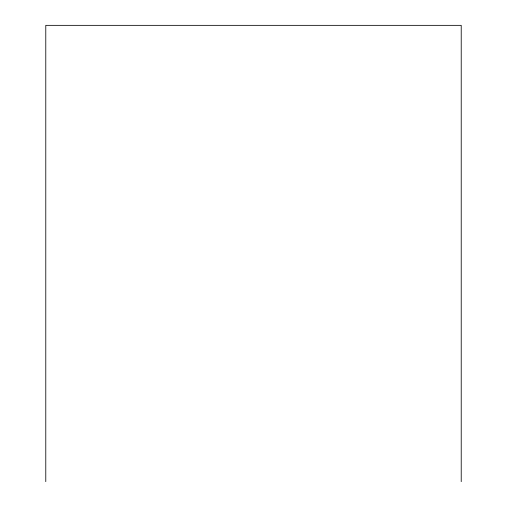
<?xml version="1.0" encoding="UTF-8"?>
<svg xmlns="http://www.w3.org/2000/svg" width="507" height="507" viewBox="0 0 507 507"><rect width="100%" height="100%" fill="white"/><g stroke="black" fill="none" stroke-linecap="round" stroke-linejoin="round"><path stroke-width="0.76" d="M461.218 481.65L461.218 25.35L45.782 25.35L45.782 481.65"/></g></svg>
